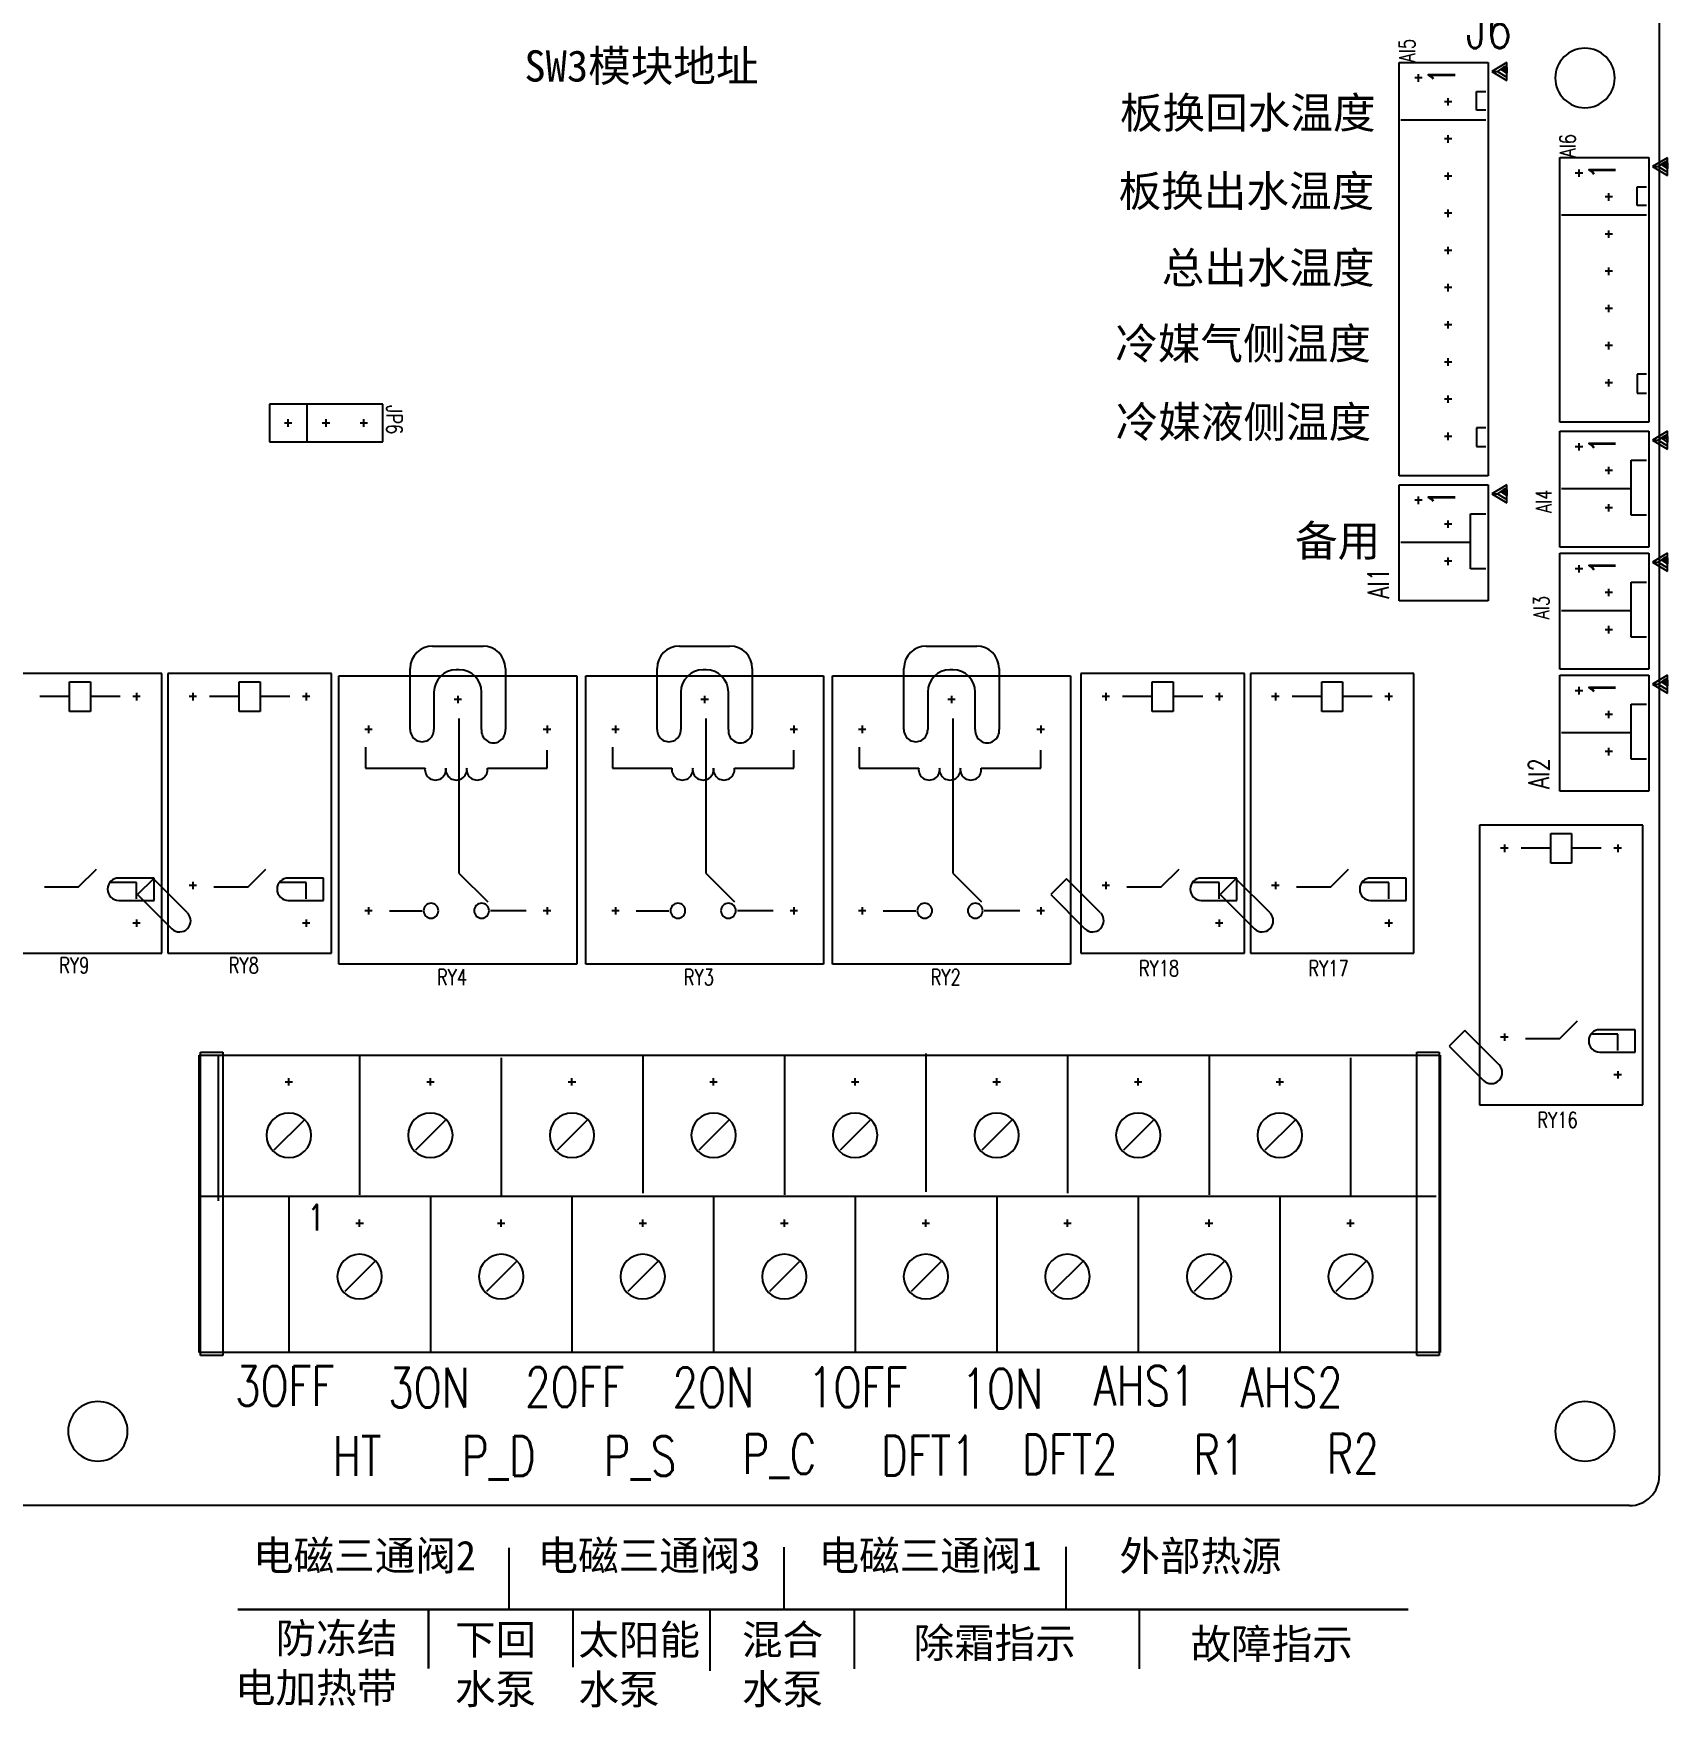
# Model space of a CAD drawing. Extents: x -23 to 549, y -29 to 170.
# Drawn here: x 140.7 to 250.6, y -28.6 to 84 of the extents above; entities that cross this region are included whole.
import ezdxf

# ---------------------------------------------------------------- set-up
doc = ezdxf.new("R2010")
doc.units = 0
doc.header["$MEASUREMENT"] = 0
doc.layers.get('0').update_dxf_attribs({"linetype": 'CONTINUOUS'})
doc.styles.add('W0$254', font='simplex', dxfattribs={"width": 0.75})
doc.styles.add('宋体', font='simsun.ttc')

msp = doc.modelspace()

# ---------------------------------------------------------------- linework, layer by layer
for p, q in [((250, 163), (250, -13)), ((232.5, 54.25), (232.5, 82.05)), ((232.5, 82.05), (238.5, 82.05)), ((233.8, 80.75), (233.8, 81.25)), ((233.8, 80.75), (233.8, 81.25)), ((238.5, 82.05), (238.5, 54.25)), ((239.75, 82.04), (238.74, 81.44)), ((238.74, 81.44), (239.75, 80.84)), ((238.74, 81.44), (239.12, 81.44)), ((239.5, 81.7), (239.12, 81.44)), ((239.12, 81.44), (239.75, 81.06)), ((239.5, 81.7), (239.37, 81.57)), ((239.37, 81.57), (239.5, 81.7)), ((239.37, 81.57), (239.75, 81.57)), ((239.75, 81.32), (239.37, 81.57)), ((239.75, 81.82), (239.5, 81.7)), ((239.5, 81.7), (239.75, 81.7)), ((239.75, 81.44), (239.5, 81.7)), ((239.75, 80.84), (239.75, 82.04)), ((239.75, 81.44), (239.75, 81.82)), ((239.75, 81.7), (239.75, 81.57)), ((239.75, 81.57), (239.75, 81.32)), ((239.75, 81.57), (239.75, 81.44)), ((239.75, 81.32), (239.75, 81.44)), ((239.75, 81.06), (239.75, 81.32)), ((234.05, 81), (233.55, 81)), ((234.05, 81), (233.55, 81)), ((237.71, 78.83), (237.71, 80.09)), ((237.71, 80.09), (238.34, 80.09)), ((236.05, 79.4), (235.55, 79.4)), ((236.05, 79.4), (235.55, 79.4)), ((235.8, 79.15), (235.8, 79.65)), ((235.8, 79.15), (235.8, 79.65)), ((235.8, 79.4), (235.8, 79.4)), ((235.8, 79.4), (235.8, 79.4)), ((238.34, 78.83), (237.71, 78.83)), ((232.62, 78.19), (238.34, 78.19)), ((236.05, 76.9), (235.55, 76.9)), ((236.05, 76.9), (235.55, 76.9)), ((235.8, 76.65), (235.8, 77.15)), ((235.8, 76.65), (235.8, 77.15)), ((243.3, 57.85), (243.3, 75.65)), ((243.3, 75.65), (249.3, 75.65)), ((249.3, 75.65), (249.3, 57.85)), ((250.55, 75.64), (249.53, 75.04)), ((250.55, 75.42), (250.3, 75.3)), ((250.55, 74.44), (250.55, 75.64)), ((250.55, 75.04), (250.55, 75.42)), ((236.05, 74.4), (235.55, 74.4)), ((236.05, 74.4), (235.55, 74.4)), ((235.8, 74.15), (235.8, 74.65)), ((235.8, 74.15), (235.8, 74.65)), ((244.85, 74.6), (244.35, 74.6)), ((244.85, 74.6), (244.35, 74.6)), ((244.6, 74.35), (244.6, 74.85)), ((244.6, 74.35), (244.6, 74.85)), ((249.53, 75.04), (250.55, 74.44)), ((249.53, 75.04), (249.92, 75.04)), ((250.3, 75.3), (249.92, 75.04)), ((249.92, 75.04), (250.55, 74.66)), ((250.3, 75.3), (250.17, 75.17)), ((250.17, 75.17), (250.3, 75.3)), ((250.17, 75.17), (250.55, 75.17)), ((250.55, 74.92), (250.17, 75.17)), ((250.3, 75.3), (250.55, 75.3)), ((250.55, 75.04), (250.3, 75.3)), ((250.55, 75.3), (250.55, 75.17)), ((250.55, 75.17), (250.55, 74.92)), ((250.55, 75.17), (250.55, 75.04)), ((250.55, 74.92), (250.55, 75.04)), ((250.55, 74.66), (250.55, 74.92)), ((246.6, 72.75), (246.6, 73.25)), ((246.6, 72.75), (246.6, 73.25)), ((248.5, 72.42), (248.5, 73.69)), ((248.5, 73.69), (249.14, 73.69)), ((235.8, 71.65), (235.8, 72.15)), ((235.8, 71.65), (235.8, 72.15)), ((246.85, 73), (246.35, 73)), ((246.85, 73), (246.35, 73)), ((246.6, 73), (246.6, 73)), ((246.6, 73), (246.6, 73)), ((249.14, 72.42), (248.5, 72.42)), ((236.05, 71.9), (235.55, 71.9)), ((236.05, 71.9), (235.55, 71.9)), ((243.43, 71.79), (249.14, 71.79)), ((246.85, 70.5), (246.35, 70.5)), ((246.85, 70.5), (246.35, 70.5)), ((246.6, 70.25), (246.6, 70.75)), ((246.6, 70.25), (246.6, 70.75)), ((236.05, 69.4), (235.55, 69.4)), ((236.05, 69.4), (235.55, 69.4)), ((235.8, 69.15), (235.8, 69.65)), ((235.8, 69.15), (235.8, 69.65)), ((246.85, 68), (246.35, 68)), ((246.85, 68), (246.35, 68)), ((246.6, 67.75), (246.6, 68.25)), ((246.6, 67.75), (246.6, 68.25)), ((236.05, 66.9), (235.55, 66.9)), ((236.05, 66.9), (235.55, 66.9)), ((235.8, 66.65), (235.8, 67.15)), ((235.8, 66.65), (235.8, 67.15)), ((246.85, 65.5), (246.35, 65.5)), ((246.85, 65.5), (246.35, 65.5)), ((246.6, 65.25), (246.6, 65.75)), ((246.6, 65.25), (246.6, 65.75)), ((236.05, 64.4), (235.55, 64.4)), ((236.05, 64.4), (235.55, 64.4)), ((235.8, 64.15), (235.8, 64.65)), ((235.8, 64.15), (235.8, 64.65)), ((246.6, 62.75), (246.6, 63.25)), ((246.6, 62.75), (246.6, 63.25)), ((235.8, 61.65), (235.8, 62.15)), ((235.8, 61.65), (235.8, 62.15)), ((246.85, 63), (246.35, 63)), ((246.85, 63), (246.35, 63)), ((236.05, 61.9), (235.55, 61.9)), ((236.05, 61.9), (235.55, 61.9)), ((249.14, 61.08), (248.5, 61.08)), ((248.5, 61.08), (248.5, 59.8)), ((246.85, 60.5), (246.35, 60.5)), ((246.85, 60.5), (246.35, 60.5)), ((246.6, 60.25), (246.6, 60.75)), ((246.6, 60.25), (246.6, 60.75)), ((248.5, 59.8), (249.14, 59.8)), ((164.15, 59.07), (156.53, 59.07)), ((156.53, 59.07), (156.53, 56.53)), ((159.07, 56.53), (159.07, 59.07)), ((164.15, 56.53), (164.15, 59.07)), ((236.05, 59.4), (235.55, 59.4)), ((236.05, 59.4), (235.55, 59.4)), ((235.8, 59.15), (235.8, 59.65)), ((235.8, 59.15), (235.8, 59.65)), ((157.55, 57.8), (158.05, 57.8)), ((157.55, 57.8), (158.05, 57.8)), ((157.8, 57.55), (157.8, 58.05)), ((157.8, 57.55), (157.8, 58.05)), ((160.09, 57.8), (160.59, 57.8)), ((160.09, 57.8), (160.59, 57.8)), ((160.34, 57.55), (160.34, 58.05)), ((160.34, 57.55), (160.34, 58.05)), ((162.63, 57.8), (163.13, 57.8)), ((162.63, 57.8), (163.13, 57.8)), ((162.88, 57.55), (162.88, 58.05)), ((162.88, 57.55), (162.88, 58.05)), ((238.34, 57.48), (237.71, 57.48)), ((237.71, 57.48), (237.71, 56.21)), ((249.3, 57.85), (243.3, 57.85)), ((156.53, 56.53), (164.15, 56.53)), ((236.05, 56.9), (235.55, 56.9)), ((236.05, 56.9), (235.55, 56.9)), ((235.8, 56.65), (235.8, 57.15)), ((235.8, 56.65), (235.8, 57.15)), ((243.3, 49.45), (243.3, 57.25)), ((243.3, 57.25), (249.3, 57.25)), ((244.6, 55.95), (244.6, 56.45)), ((244.6, 55.95), (244.6, 56.45)), ((249.3, 57.25), (249.3, 49.45)), ((250.55, 57.24), (249.53, 56.64)), ((249.53, 56.64), (250.55, 56.04)), ((249.53, 56.64), (249.92, 56.64)), ((250.3, 56.9), (249.92, 56.64)), ((249.92, 56.64), (250.55, 56.26)), ((250.3, 56.9), (250.17, 56.77)), ((250.17, 56.77), (250.3, 56.9)), ((250.17, 56.77), (250.55, 56.77)), ((250.55, 56.52), (250.17, 56.77)), ((250.55, 57.02), (250.3, 56.9)), ((250.3, 56.9), (250.55, 56.9)), ((250.55, 56.64), (250.3, 56.9)), ((250.55, 56.04), (250.55, 57.24)), ((250.55, 56.64), (250.55, 57.02)), ((250.55, 56.9), (250.55, 56.77)), ((250.55, 56.77), (250.55, 56.52)), ((250.55, 56.77), (250.55, 56.64)), ((250.55, 56.52), (250.55, 56.64)), ((250.55, 56.26), (250.55, 56.52)), ((237.71, 56.21), (238.34, 56.21)), ((244.85, 56.2), (244.35, 56.2)), ((244.85, 56.2), (244.35, 56.2)), ((248.1, 51.6), (248.1, 55.3)), ((248.1, 55.3), (249.14, 55.3)), ((238.5, 54.25), (232.5, 54.25)), ((246.85, 54.6), (246.35, 54.6)), ((246.85, 54.6), (246.35, 54.6)), ((246.6, 54.35), (246.6, 54.85)), ((246.6, 54.35), (246.6, 54.85)), ((246.6, 54.6), (246.6, 54.6)), ((246.6, 54.6), (246.6, 54.6)), ((232.5, 45.85), (232.5, 53.65)), ((232.5, 53.65), (238.5, 53.65)), ((238.5, 53.65), (238.5, 45.85)), ((239.75, 53.64), (238.74, 53.04)), ((238.74, 53.04), (239.75, 52.44)), ((238.74, 53.04), (239.12, 53.04)), ((239.5, 53.3), (239.12, 53.04)), ((239.12, 53.04), (239.75, 52.66)), ((239.5, 53.3), (239.37, 53.17)), ((239.37, 53.17), (239.5, 53.3)), ((239.37, 53.17), (239.75, 53.17)), ((239.75, 52.92), (239.37, 53.17)), ((239.75, 53.42), (239.5, 53.3)), ((239.5, 53.3), (239.75, 53.3)), ((239.75, 53.04), (239.5, 53.3)), ((239.75, 52.44), (239.75, 53.64)), ((239.75, 53.04), (239.75, 53.42)), ((239.75, 53.3), (239.75, 53.17)), ((239.75, 53.17), (239.75, 52.92)), ((239.75, 53.17), (239.75, 53.04)), ((239.75, 52.92), (239.75, 53.04)), ((239.75, 52.66), (239.75, 52.92)), ((243.43, 53.39), (248.1, 53.39)), ((234.05, 52.6), (233.55, 52.6)), ((234.05, 52.6), (233.55, 52.6)), ((233.8, 52.35), (233.8, 52.85)), ((233.8, 52.35), (233.8, 52.85)), ((246.85, 52.1), (246.35, 52.1)), ((246.85, 52.1), (246.35, 52.1)), ((246.6, 51.85), (246.6, 52.35)), ((246.6, 51.85), (246.6, 52.35)), ((236.05, 51), (235.55, 51)), ((236.05, 51), (235.55, 51)), ((235.8, 50.75), (235.8, 51.25)), ((235.8, 50.75), (235.8, 51.25)), ((235.8, 51), (235.8, 51)), ((235.8, 51), (235.8, 51)), ((237.3, 48), (237.3, 51.7)), ((237.3, 51.7), (238.34, 51.7)), ((249.14, 51.6), (248.1, 51.6)), ((232.62, 49.79), (237.3, 49.79)), ((236.05, 48.5), (235.55, 48.5)), ((236.05, 48.5), (235.55, 48.5)), ((235.8, 48.25), (235.8, 48.75)), ((235.8, 48.25), (235.8, 48.75)), ((249.3, 49.45), (243.3, 49.45)), ((243.3, 41.25), (243.3, 49.05)), ((243.3, 49.05), (249.3, 49.05)), ((249.3, 49.05), (249.3, 41.25)), ((250.55, 49.04), (249.53, 48.44)), ((249.53, 48.44), (250.55, 47.84)), ((249.53, 48.44), (249.92, 48.44)), ((250.3, 48.7), (249.92, 48.44)), ((249.92, 48.44), (250.55, 48.06)), ((250.3, 48.7), (250.17, 48.57)), ((250.17, 48.57), (250.3, 48.7)), ((250.17, 48.57), (250.55, 48.57)), ((250.55, 48.32), (250.17, 48.57)), ((250.55, 48.82), (250.3, 48.7)), ((250.3, 48.7), (250.55, 48.7)), ((250.55, 48.44), (250.3, 48.7)), ((250.55, 47.84), (250.55, 49.04)), ((250.55, 48.44), (250.55, 48.82)), ((250.55, 48.7), (250.55, 48.57)), ((250.55, 48.57), (250.55, 48.32)), ((250.55, 48.57), (250.55, 48.44)), ((250.55, 48.32), (250.55, 48.44)), ((238.34, 48), (237.3, 48)), ((244.85, 48), (244.35, 48)), ((244.85, 48), (244.35, 48)), ((244.6, 47.75), (244.6, 48.25)), ((244.6, 47.75), (244.6, 48.25)), ((250.55, 48.06), (250.55, 48.32)), ((246.85, 46.4), (246.35, 46.4)), ((246.85, 46.4), (246.35, 46.4)), ((246.6, 46.15), (246.6, 46.65)), ((246.6, 46.15), (246.6, 46.65)), ((246.6, 46.4), (246.6, 46.4)), ((246.6, 46.4), (246.6, 46.4)), ((248.1, 43.4), (248.1, 47.09)), ((248.1, 47.09), (249.14, 47.09)), ((238.5, 45.85), (232.5, 45.85)), ((243.43, 45.19), (248.1, 45.19)), ((246.6, 43.65), (246.6, 44.15)), ((246.6, 43.65), (246.6, 44.15)), ((167.5, 42.8), (170.9, 42.8)), ((184.1, 42.8), (187.5, 42.8)), ((200.7, 42.8), (204.1, 42.8)), ((246.85, 43.9), (246.35, 43.9)), ((246.85, 43.9), (246.35, 43.9)), ((249.14, 43.4), (248.1, 43.4)), ((149.3, 40.96), (138.3, 40.96)), ((149.3, 22.16), (149.3, 40.96)), ((149.7, 40.96), (149.7, 22.16)), ((160.7, 40.96), (149.7, 40.96)), ((160.7, 22.16), (160.7, 40.96)), ((161.2, 40.8), (177.2, 40.8)), ((161.2, 21.4), (161.2, 40.8)), ((166, 37.2), (166, 41.3)), ((169.3, 41.2), (169.1, 41.2)), ((172.4, 41.3), (172.4, 37.2)), ((177.2, 40.8), (177.2, 21.4)), ((177.8, 40.8), (193.8, 40.8)), ((177.8, 21.4), (177.8, 40.8)), ((182.6, 37.2), (182.6, 41.3)), ((185.9, 41.2), (185.7, 41.2)), ((189, 41.3), (189, 37.2)), ((193.8, 40.8), (193.8, 21.4)), ((194.4, 40.8), (210.4, 40.8)), ((194.4, 21.4), (194.4, 40.8)), ((199.2, 37.2), (199.2, 41.3)), ((202.5, 41.2), (202.3, 41.2)), ((205.6, 41.3), (205.6, 37.2)), ((210.4, 40.8), (210.4, 21.4)), ((211.1, 40.96), (211.1, 22.16)), ((222.1, 40.96), (211.1, 40.96)), ((222.1, 22.16), (222.1, 40.96)), ((222.5, 40.96), (222.5, 22.16)), ((233.5, 40.96), (222.5, 40.96)), ((233.5, 22.16), (233.5, 40.96)), ((249.3, 41.25), (243.3, 41.25)), ((243.3, 33.05), (243.3, 40.85)), ((243.3, 40.85), (249.3, 40.85)), ((249.3, 40.85), (249.3, 33.05)), ((250.55, 40.84), (249.53, 40.24)), ((250.55, 40.62), (250.3, 40.5)), ((250.55, 39.64), (250.55, 40.84)), ((250.55, 40.24), (250.55, 40.62)), ((143.1, 39.4), (141.1, 39.4)), ((143.1, 38.4), (143.1, 40.4)), ((143.1, 40.4), (144.5, 40.4)), ((144.5, 40.4), (144.5, 38.4)), ((146.5, 39.4), (144.5, 39.4)), ((147.85, 39.4), (147.35, 39.4)), ((147.85, 39.4), (147.35, 39.4)), ((147.6, 39.65), (147.6, 39.15)), ((147.6, 39.65), (147.6, 39.15)), ((151.63, 39.4), (151.13, 39.4)), ((151.63, 39.4), (151.13, 39.4)), ((151.38, 39.65), (151.38, 39.15)), ((151.38, 39.65), (151.38, 39.15)), ((154.5, 39.4), (152.5, 39.4)), ((154.5, 38.4), (154.5, 40.4)), ((154.5, 40.4), (155.9, 40.4)), ((155.9, 40.4), (155.9, 38.4)), ((157.9, 39.4), (155.9, 39.4)), ((159.25, 39.4), (158.75, 39.4)), ((159.25, 39.4), (158.75, 39.4)), ((159, 39.65), (159, 39.15)), ((159, 39.65), (159, 39.15)), ((167.6, 39.7), (167.6, 37.2)), ((169.2, 39.45), (169.2, 38.95)), ((169.2, 39.45), (169.2, 38.95)), ((170.8, 37.2), (170.8, 39.7)), ((184.2, 39.7), (184.2, 37.2)), ((185.8, 39.45), (185.8, 38.95)), ((185.8, 39.45), (185.8, 38.95)), ((187.4, 37.2), (187.4, 39.7)), ((200.8, 39.7), (200.8, 37.2)), ((202.4, 39.45), (202.4, 38.95)), ((202.4, 39.45), (202.4, 38.95)), ((204, 37.2), (204, 39.7)), ((213.03, 39.4), (212.53, 39.4)), ((213.03, 39.4), (212.53, 39.4)), ((212.78, 39.65), (212.78, 39.15)), ((212.78, 39.65), (212.78, 39.15)), ((215.9, 39.4), (213.9, 39.4)), ((215.9, 38.4), (215.9, 40.4)), ((215.9, 40.4), (217.3, 40.4)), ((217.3, 40.4), (217.3, 38.4)), ((219.3, 39.4), (217.3, 39.4)), ((220.65, 39.4), (220.15, 39.4)), ((220.65, 39.4), (220.15, 39.4)), ((220.4, 39.65), (220.4, 39.15)), ((220.4, 39.65), (220.4, 39.15)), ((224.43, 39.4), (223.93, 39.4)), ((224.43, 39.4), (223.93, 39.4)), ((224.18, 39.65), (224.18, 39.15)), ((224.18, 39.65), (224.18, 39.15)), ((227.3, 39.4), (225.3, 39.4)), ((227.3, 38.4), (227.3, 40.4)), ((227.3, 40.4), (228.7, 40.4)), ((228.7, 40.4), (228.7, 38.4)), ((230.7, 39.4), (228.7, 39.4)), ((232.05, 39.4), (231.55, 39.4)), ((232.05, 39.4), (231.55, 39.4)), ((231.8, 39.65), (231.8, 39.15)), ((231.8, 39.65), (231.8, 39.15)), ((244.85, 39.8), (244.35, 39.8)), ((244.85, 39.8), (244.35, 39.8)), ((244.6, 39.55), (244.6, 40.05)), ((244.6, 39.55), (244.6, 40.05)), ((249.53, 40.24), (250.55, 39.64)), ((249.53, 40.24), (249.92, 40.24)), ((250.3, 40.5), (249.92, 40.24)), ((249.92, 40.24), (250.55, 39.86)), ((250.3, 40.5), (250.17, 40.37)), ((250.17, 40.37), (250.3, 40.5)), ((250.17, 40.37), (250.55, 40.37)), ((250.55, 40.12), (250.17, 40.37)), ((250.3, 40.5), (250.55, 40.5)), ((250.55, 40.24), (250.3, 40.5)), ((250.55, 40.5), (250.55, 40.37)), ((250.55, 40.37), (250.55, 40.12)), ((250.55, 40.37), (250.55, 40.24)), ((250.55, 40.12), (250.55, 40.24)), ((250.55, 39.86), (250.55, 40.12)), ((144.5, 38.4), (143.1, 38.4)), ((155.9, 38.4), (154.5, 38.4)), ((169.45, 39.2), (168.95, 39.2)), ((169.45, 39.2), (168.95, 39.2)), ((186.05, 39.2), (185.55, 39.2)), ((186.05, 39.2), (185.55, 39.2)), ((202.65, 39.2), (202.15, 39.2)), ((202.65, 39.2), (202.15, 39.2)), ((217.3, 38.4), (215.9, 38.4)), ((228.7, 38.4), (227.3, 38.4)), ((246.6, 37.95), (246.6, 38.45)), ((246.6, 37.95), (246.6, 38.45)), ((248.1, 35.2), (248.1, 38.9)), ((248.1, 38.9), (249.14, 38.9)), ((163.45, 37.2), (162.95, 37.2)), ((163.45, 37.2), (162.95, 37.2)), ((163.2, 37.45), (163.2, 36.95)), ((163.2, 37.45), (163.2, 36.95)), ((169.28, 37.93), (169.28, 27.53)), ((175.45, 37.2), (174.95, 37.2)), ((175.45, 37.2), (174.95, 37.2)), ((175.2, 37.45), (175.2, 36.95)), ((175.2, 37.45), (175.2, 36.95)), ((180.05, 37.2), (179.55, 37.2)), ((180.05, 37.2), (179.55, 37.2)), ((179.8, 37.45), (179.8, 36.95)), ((179.8, 37.45), (179.8, 36.95)), ((185.88, 37.93), (185.88, 27.53)), ((192.05, 37.2), (191.55, 37.2)), ((192.05, 37.2), (191.55, 37.2)), ((191.8, 37.45), (191.8, 36.95)), ((191.8, 37.45), (191.8, 36.95)), ((196.65, 37.2), (196.15, 37.2)), ((196.65, 37.2), (196.15, 37.2)), ((196.4, 37.45), (196.4, 36.95)), ((196.4, 37.45), (196.4, 36.95)), ((202.49, 37.93), (202.49, 27.53)), ((208.65, 37.2), (208.15, 37.2)), ((208.65, 37.2), (208.15, 37.2)), ((208.4, 37.45), (208.4, 36.95)), ((208.4, 37.45), (208.4, 36.95)), ((246.85, 38.2), (246.35, 38.2)), ((246.85, 38.2), (246.35, 38.2)), ((246.6, 38.2), (246.6, 38.2)), ((246.6, 38.2), (246.6, 38.2)), ((243.43, 36.99), (248.1, 36.99)), ((163, 36), (163, 34.6)), ((175.2, 34.6), (175.2, 35.8)), ((179.6, 36), (179.6, 34.6)), ((191.8, 34.6), (191.8, 35.8)), ((196.2, 36), (196.2, 34.6)), ((208.4, 34.6), (208.4, 35.8)), ((246.85, 35.7), (246.35, 35.7)), ((246.85, 35.7), (246.35, 35.7)), ((246.6, 35.45), (246.6, 35.95)), ((246.6, 35.45), (246.6, 35.95)), ((249.14, 35.2), (248.1, 35.2)), ((163, 34.6), (167, 34.6)), ((171.2, 34.6), (175.2, 34.6)), ((179.6, 34.6), (183.6, 34.6)), ((187.8, 34.6), (191.8, 34.6)), ((196.2, 34.6), (200.2, 34.6)), ((204.4, 34.6), (208.4, 34.6)), ((249.3, 33.05), (243.3, 33.05)), ((237.9, 30.76), (237.9, 11.96)), ((248.9, 30.76), (237.9, 30.76)), ((248.9, 11.96), (248.9, 30.76)), ((239.58, 29.45), (239.58, 28.95)), ((239.58, 29.45), (239.58, 28.95)), ((242.7, 28.2), (242.7, 30.2)), ((242.7, 30.2), (244.1, 30.2)), ((244.1, 30.2), (244.1, 28.2)), ((247.2, 29.45), (247.2, 28.95)), ((247.2, 29.45), (247.2, 28.95)), ((239.83, 29.2), (239.33, 29.2)), ((239.83, 29.2), (239.33, 29.2)), ((242.7, 29.2), (240.7, 29.2)), ((244.1, 28.2), (242.7, 28.2)), ((246.1, 29.2), (244.1, 29.2)), ((247.45, 29.2), (246.95, 29.2)), ((247.45, 29.2), (246.95, 29.2)), ((143.7, 26.6), (144.9, 27.8)), ((148.78, 27.2), (146.4, 27.2)), ((148.73, 27.15), (147.67, 26.09)), ((151.03, 24.85), (148.73, 27.15)), ((148.78, 25.7), (148.78, 27.2)), ((155.1, 26.6), (156.3, 27.8)), ((160.18, 27.2), (157.8, 27.2)), ((160.18, 25.7), (160.18, 27.2)), ((169.28, 27.53), (171.21, 25.6)), ((185.88, 27.53), (187.81, 25.6)), ((202.49, 27.53), (204.41, 25.6)), ((210.13, 27.15), (209.07, 26.09)), ((212.43, 24.85), (210.13, 27.15)), ((216.5, 26.6), (217.7, 27.8)), ((221.58, 27.2), (219.2, 27.2)), ((221.53, 27.15), (220.47, 26.09)), ((223.83, 24.85), (221.53, 27.15)), ((221.58, 25.7), (221.58, 27.2)), ((227.9, 26.6), (229.1, 27.8)), ((232.98, 27.2), (230.6, 27.2)), ((232.98, 25.7), (232.98, 27.2)), ((141.4, 26.6), (143.7, 26.6)), ((147.6, 26.9), (145.8, 26.9)), ((147.6, 25.8), (147.6, 26.9)), ((147.67, 26.09), (149.97, 23.79)), ((151.63, 26.7), (151.13, 26.7)), ((151.63, 26.7), (151.13, 26.7)), ((151.38, 26.95), (151.38, 26.45)), ((151.38, 26.95), (151.38, 26.45)), ((152.8, 26.6), (155.1, 26.6)), ((159, 26.9), (157.2, 26.9)), ((159, 25.8), (159, 26.9)), ((209.07, 26.09), (211.37, 23.79)), ((213.03, 26.7), (212.53, 26.7)), ((213.03, 26.7), (212.53, 26.7)), ((212.78, 26.95), (212.78, 26.45)), ((212.78, 26.95), (212.78, 26.45)), ((214.2, 26.6), (216.5, 26.6)), ((220.4, 26.9), (218.6, 26.9)), ((220.4, 25.8), (220.4, 26.9)), ((220.47, 26.09), (222.77, 23.79)), ((224.43, 26.7), (223.93, 26.7)), ((224.43, 26.7), (223.93, 26.7)), ((224.18, 26.95), (224.18, 26.45)), ((224.18, 26.95), (224.18, 26.45)), ((225.6, 26.6), (227.9, 26.6)), ((231.8, 26.9), (230, 26.9)), ((231.8, 25.8), (231.8, 26.9)), ((146.4, 25.7), (148.78, 25.7)), ((157.8, 25.7), (160.18, 25.7)), ((163.45, 25), (162.95, 25)), ((163.45, 25), (162.95, 25)), ((163.2, 25.25), (163.2, 24.75)), ((163.2, 25.25), (163.2, 24.75)), ((164.6, 25), (166.8, 25)), ((173.8, 25), (171.4, 25)), ((175.45, 25), (174.95, 25)), ((175.45, 25), (174.95, 25)), ((175.2, 25.25), (175.2, 24.75)), ((175.2, 25.25), (175.2, 24.75)), ((180.05, 25), (179.55, 25)), ((180.05, 25), (179.55, 25)), ((179.8, 25.25), (179.8, 24.75)), ((179.8, 25.25), (179.8, 24.75)), ((181.2, 25), (183.4, 25)), ((190.4, 25), (188, 25)), ((192.05, 25), (191.55, 25)), ((192.05, 25), (191.55, 25)), ((191.8, 25.25), (191.8, 24.75)), ((191.8, 25.25), (191.8, 24.75)), ((196.65, 25), (196.15, 25)), ((196.65, 25), (196.15, 25)), ((196.4, 25.25), (196.4, 24.75)), ((196.4, 25.25), (196.4, 24.75)), ((197.8, 25), (200, 25)), ((207, 25), (204.6, 25)), ((208.65, 25), (208.15, 25)), ((208.65, 25), (208.15, 25)), ((208.4, 25.25), (208.4, 24.75)), ((208.4, 25.25), (208.4, 24.75)), ((219.2, 25.7), (221.58, 25.7)), ((230.6, 25.7), (232.98, 25.7)), ((147.85, 24.16), (147.35, 24.16)), ((147.85, 24.16), (147.35, 24.16)), ((147.6, 24.41), (147.6, 23.91)), ((147.6, 24.41), (147.6, 23.91)), ((159.25, 24.16), (158.75, 24.16)), ((159.25, 24.16), (158.75, 24.16)), ((159, 24.41), (159, 23.91)), ((159, 24.41), (159, 23.91)), ((220.65, 24.16), (220.15, 24.16)), ((220.65, 24.16), (220.15, 24.16)), ((220.4, 24.41), (220.4, 23.91)), ((220.4, 24.41), (220.4, 23.91)), ((232.05, 24.16), (231.55, 24.16)), ((232.05, 24.16), (231.55, 24.16)), ((231.8, 24.41), (231.8, 23.91)), ((231.8, 24.41), (231.8, 23.91)), ((138.3, 22.16), (149.3, 22.16)), ((149.7, 22.16), (160.7, 22.16)), ((177.2, 21.4), (161.2, 21.4)), ((193.8, 21.4), (177.8, 21.4)), ((210.4, 21.4), (194.4, 21.4)), ((211.1, 22.16), (222.1, 22.16)), ((222.5, 22.16), (233.5, 22.16)), ((236.93, 16.95), (235.87, 15.89)), ((239.23, 14.65), (236.93, 16.95)), ((243.3, 16.4), (244.5, 17.6)), ((248.38, 17), (246, 17)), ((248.38, 15.5), (248.38, 17)), ((235.87, 15.89), (238.17, 13.59)), ((239.83, 16.5), (239.33, 16.5)), ((239.83, 16.5), (239.33, 16.5)), ((239.58, 16.75), (239.58, 16.25)), ((239.58, 16.75), (239.58, 16.25)), ((241, 16.4), (243.3, 16.4)), ((247.2, 16.7), (245.4, 16.7)), ((247.2, 15.6), (247.2, 16.7)), ((151.82, 15.3), (235.26, 15.3)), ((151.82, -4.7), (151.82, 15.3)), ((151.9, 15.5), (153.4, 15.5)), ((151.9, -4.9), (151.9, 15.5)), ((153.08, 15.3), (153.08, 5.5)), ((153.4, 15.5), (153.4, -4.9)), ((162.6, 15.2), (162.6, 5.9)), ((172.12, 15.1), (172.12, 5.8)), ((181.64, 15.3), (181.64, 6)), ((191.16, 15.2), (191.16, 5.9)), ((200.68, 15.4), (200.68, 6.1)), ((210.2, 15.3), (210.2, 6)), ((219.72, 15.2), (219.72, 5.9)), ((229.24, 15.1), (229.24, 5.8)), ((233.7, 15.5), (235.2, 15.5)), ((233.7, -4.9), (233.7, 15.5)), ((235.2, 15.5), (235.2, -4.9)), ((235.26, 15.3), (235.26, -4.7)), ((246, 15.5), (248.38, 15.5)), ((157.84, 13.25), (157.84, 13.75)), ((157.84, 13.25), (157.84, 13.75)), ((167.36, 13.25), (167.36, 13.75)), ((167.36, 13.25), (167.36, 13.75)), ((176.88, 13.25), (176.88, 13.75)), ((176.88, 13.25), (176.88, 13.75)), ((186.4, 13.25), (186.4, 13.75)), ((186.4, 13.25), (186.4, 13.75)), ((195.92, 13.25), (195.92, 13.75)), ((195.92, 13.25), (195.92, 13.75)), ((205.44, 13.25), (205.44, 13.75)), ((205.44, 13.25), (205.44, 13.75)), ((214.96, 13.25), (214.96, 13.75)), ((214.96, 13.25), (214.96, 13.75)), ((224.48, 13.25), (224.48, 13.75)), ((224.48, 13.25), (224.48, 13.75)), ((247.45, 13.96), (246.95, 13.96)), ((247.45, 13.96), (246.95, 13.96)), ((247.2, 14.21), (247.2, 13.71)), ((247.2, 14.21), (247.2, 13.71)), ((157.59, 13.5), (158.09, 13.5)), ((157.59, 13.5), (158.09, 13.5)), ((167.11, 13.5), (167.61, 13.5)), ((167.11, 13.5), (167.61, 13.5)), ((176.63, 13.5), (177.13, 13.5)), ((176.63, 13.5), (177.13, 13.5)), ((186.15, 13.5), (186.65, 13.5)), ((186.15, 13.5), (186.65, 13.5)), ((195.67, 13.5), (196.17, 13.5)), ((195.67, 13.5), (196.17, 13.5)), ((205.19, 13.5), (205.69, 13.5)), ((205.19, 13.5), (205.69, 13.5)), ((214.71, 13.5), (215.21, 13.5)), ((214.71, 13.5), (215.21, 13.5)), ((224.23, 13.5), (224.73, 13.5)), ((224.23, 13.5), (224.73, 13.5)), ((237.9, 11.96), (248.9, 11.96)), ((158.84, 10.9), (156.84, 8.9)), ((168.36, 10.9), (166.36, 8.9)), ((177.88, 10.9), (175.88, 8.9)), ((187.4, 10.9), (185.4, 8.9)), ((196.92, 10.9), (194.92, 8.9)), ((206.44, 10.9), (204.44, 8.9)), ((215.96, 10.9), (213.96, 8.9)), ((225.48, 10.9), (223.48, 8.9)), ((151.8, 5.8), (235, 5.8)), ((157.84, 5.8), (157.84, -4.7)), ((167.36, 5.8), (167.36, -4.7)), ((176.88, 5.8), (176.88, -4.7)), ((186.4, 5.8), (186.4, -4.7)), ((195.92, 5.8), (195.92, -4.7)), ((205.44, 5.8), (205.44, -4.7)), ((214.96, 5.8), (214.96, -4.7)), ((224.48, 5.8), (224.48, -4.7)), ((162.35, 4), (162.85, 4)), ((162.35, 4), (162.85, 4)), ((162.6, 3.75), (162.6, 4.25)), ((162.6, 3.75), (162.6, 4.25)), ((162.6, 4), (162.6, 4)), ((162.6, 4), (162.6, 4)), ((162.6, 4), (162.6, 4)), ((162.6, 4), (162.6, 4)), ((162.6, 4), (162.6, 4)), ((162.6, 4), (162.6, 4)), ((162.6, 4), (162.6, 4)), ((162.6, 4), (162.6, 4)), ((162.6, 4), (162.6, 4)), ((162.6, 4), (162.6, 4)), ((162.6, 4), (162.6, 4)), ((162.6, 4), (162.6, 4)), ((162.6, 4), (162.6, 4)), ((162.6, 4), (162.6, 4)), ((162.6, 4), (162.6, 4)), ((162.6, 4), (162.6, 4)), ((162.6, 4), (162.6, 4)), ((162.6, 4), (162.6, 4)), ((162.6, 4), (162.6, 4)), ((162.6, 4), (162.6, 4)), ((162.6, 4), (162.6, 4)), ((162.6, 4), (162.6, 4)), ((162.6, 4), (162.6, 4)), ((162.6, 4), (162.6, 4)), ((162.6, 4), (162.6, 4)), ((162.6, 4), (162.6, 4)), ((162.6, 4), (162.6, 4)), ((162.6, 4), (162.6, 4)), ((162.6, 4), (162.6, 4)), ((162.6, 4), (162.6, 4)), ((162.6, 4), (162.6, 4)), ((162.6, 4), (162.6, 4)), ((171.87, 4), (172.37, 4)), ((171.87, 4), (172.37, 4)), ((172.12, 3.75), (172.12, 4.25)), ((172.12, 3.75), (172.12, 4.25)), ((181.39, 4), (181.89, 4)), ((181.39, 4), (181.89, 4)), ((181.64, 3.75), (181.64, 4.25)), ((181.64, 3.75), (181.64, 4.25)), ((190.91, 4), (191.41, 4)), ((190.91, 4), (191.41, 4)), ((191.16, 3.75), (191.16, 4.25)), ((191.16, 3.75), (191.16, 4.25)), ((200.43, 4), (200.93, 4)), ((200.43, 4), (200.93, 4)), ((200.68, 3.75), (200.68, 4.25)), ((200.68, 3.75), (200.68, 4.25)), ((209.95, 4), (210.45, 4)), ((209.95, 4), (210.45, 4)), ((210.2, 3.75), (210.2, 4.25)), ((210.2, 3.75), (210.2, 4.25)), ((219.47, 4), (219.97, 4)), ((219.47, 4), (219.97, 4)), ((219.72, 3.75), (219.72, 4.25)), ((219.72, 3.75), (219.72, 4.25)), ((228.99, 4), (229.49, 4)), ((228.99, 4), (229.49, 4)), ((229.24, 3.75), (229.24, 4.25)), ((229.24, 3.75), (229.24, 4.25)), ((163.6, 1.4), (161.6, -0.6)), ((173.12, 1.4), (171.12, -0.6)), ((182.64, 1.4), (180.64, -0.6)), ((192.16, 1.4), (190.16, -0.6)), ((201.68, 1.4), (199.68, -0.6)), ((211.2, 1.4), (209.2, -0.6)), ((220.72, 1.4), (218.72, -0.6)), ((230.24, 1.4), (228.24, -0.6)), ((235.26, -4.7), (151.82, -4.7)), ((153.4, -4.9), (151.9, -4.9)), ((235.2, -4.9), (233.7, -4.9)), ((248, -15), (2, -15)), ((172.63, -17.83), (172.63, -21.99)), ((191.12, -17.79), (191.12, -21.99)), ((210.1, -17.78), (210.1, -21.99)), ((176.94, -21.99), (176.94, -25.86)), ((186.16, -21.99), (186.16, -26.11)), ((195.86, -21.99), (195.86, -25.98)), ((215.02, -21.99), (215.02, -25.98))]:
    msp.add_line(p, q)
at = {"lineweight": 30}
for p, q in [((154.42, -21.99), (233.11, -21.99)), ((167.24, -21.99), (167.24, -25.95))]:
    msp.add_line(p, q, dxfattribs=at)
for centre, radius, start, end in [((245, 81), 2, 0, 180), ((245, 81), 2, 180, 0), ((167.5, 41.3), 1.5, 90, 180), ((170.9, 41.3), 1.5, 360, 90), ((184.1, 41.3), 1.5, 90, 180), ((187.5, 41.3), 1.5, 360, 90), ((200.7, 41.3), 1.5, 90, 180), ((204.1, 41.3), 1.5, 360, 90), ((169.1, 39.7), 1.5, 90, 180), ((169.3, 39.7), 1.5, 360, 90), ((185.7, 39.7), 1.5, 90, 180), ((185.9, 39.7), 1.5, 360, 90), ((202.3, 39.7), 1.5, 90, 180), ((202.5, 39.7), 1.5, 360, 90), ((166.8, 37.17), 0.8, 178.2, 1.8), ((171.6, 37.1), 0.806, 172.85, 7.15), ((183.4, 37.17), 0.8, 178.2, 1.8), ((188.2, 37.1), 0.806, 172.85, 7.15), ((200, 37.17), 0.8, 178.2, 1.8), ((204.8, 37.1), 0.806, 172.85, 7.15), ((167.7, 34.5), 0.707, 171.85, 8.15), ((169.1, 34.5), 0.707, 171.85, 8.15), ((170.5, 34.5), 0.707, 171.85, 8.15), ((184.3, 34.5), 0.707, 171.85, 8.15), ((185.7, 34.5), 0.707, 171.85, 8.15), ((187.1, 34.5), 0.707, 171.85, 8.15), ((200.9, 34.5), 0.707, 171.85, 8.15), ((202.3, 34.5), 0.707, 171.85, 8.15), ((203.7, 34.5), 0.707, 171.85, 8.15), ((146.4, 26.45), 0.75, 90, 270), ((157.8, 26.45), 0.75, 90, 270), ((219.2, 26.45), 0.75, 90, 270), ((230.6, 26.45), 0.75, 90, 270), ((150.49, 24.33), 0.75, 226.4, 43.6), ((167.4, 25), 0.5, 0, 180), ((167.4, 25), 0.5, 180, 0), ((170.8, 25), 0.5, 0, 180), ((170.8, 25), 0.5, 180, 0), ((184, 25), 0.5, 0, 180), ((184, 25), 0.5, 180, 0), ((187.4, 25), 0.5, 0, 180), ((187.4, 25), 0.5, 180, 0), ((200.6, 25), 0.5, 0, 180), ((200.6, 25), 0.5, 180, 0), ((204, 25), 0.5, 0, 180), ((204, 25), 0.5, 180, 0), ((211.89, 24.33), 0.75, 226.4, 43.6), ((223.29, 24.33), 0.75, 226.4, 43.6), ((246, 16.25), 0.75, 90, 270), ((238.69, 14.13), 0.75, 226.4, 43.6), ((157.84, 9.9), 1.5, 0, 180), ((167.36, 9.9), 1.5, 0, 180), ((176.88, 9.9), 1.5, 0, 180), ((186.4, 9.9), 1.5, 0, 180), ((195.92, 9.9), 1.5, 0, 180), ((205.44, 9.9), 1.5, 0, 180), ((214.96, 9.9), 1.5, 0, 180), ((224.48, 9.9), 1.5, 0, 180), ((157.84, 9.9), 1.5, 180, 0), ((167.36, 9.9), 1.5, 180, 0), ((176.88, 9.9), 1.5, 180, 0), ((186.4, 9.9), 1.5, 180, 0), ((195.92, 9.9), 1.5, 180, 0), ((205.44, 9.9), 1.5, 180, 0), ((214.96, 9.9), 1.5, 180, 0), ((224.48, 9.9), 1.5, 180, 0), ((162.6, 0.4), 1.5, 0, 180), ((172.12, 0.4), 1.5, 0, 180), ((181.64, 0.4), 1.5, 0, 180), ((191.16, 0.4), 1.5, 0, 180), ((200.68, 0.4), 1.5, 0, 180), ((210.2, 0.4), 1.5, 0, 180), ((219.72, 0.4), 1.5, 0, 180), ((229.24, 0.4), 1.5, 0, 180), ((162.6, 0.4), 1.5, 180, 0), ((172.12, 0.4), 1.5, 180, 0), ((181.64, 0.4), 1.5, 180, 0), ((191.16, 0.4), 1.5, 180, 0), ((200.68, 0.4), 1.5, 180, 0), ((210.2, 0.4), 1.5, 180, 0), ((219.72, 0.4), 1.5, 180, 0), ((229.24, 0.4), 1.5, 180, 0), ((145, -10), 2, 0, 180), ((245, -10), 2, 0, 180), ((145, -10), 2, 180, 0), ((245, -10), 2, 180, 0), ((248, -13), 2, 270, 0)]:
    msp.add_arc(centre, radius, start, end)

# ---------------------------------------------------------------- texts
at = {"style": 'W0$254', "width": 0.75}
for s, height, p in [('J6', 2.667, (237, 83)), ('RY9', 1.067, (142.4, 20.8)), ('RY8', 1.067, (153.8, 20.8)), ('RY18', 1.067, (215, 20.6)), ('RY17', 1.067, (226.4, 20.6)), ('RY4', 1.067, (167.8, 20)), ('RY3', 1.067, (184.4, 20)), ('RY2', 1.067, (201, 20)), ('RY16', 1.067, (241.8, 10.4)), ('1', 1.75, (159.1, 3.5)), ('3OFF', 2.667, (154.22, -8.28)), ('AHS1', 2.667, (211.96, -8.27)), ('3ON', 2.667, (164.52, -8.4)), ('2OFF', 2.667, (173.73, -8.36)), ('2ON', 2.667, (183.64, -8.38)), ('1OFF', 2.667, (192.75, -8.37)), ('1ON', 2.667, (203.08, -8.46)), ('AHS2', 2.667, (221.85, -8.39)), ('HT', 2.667, (160.8, -13)), ('P_D', 2.667, (169.47, -13)), ('P_S', 2.667, (179.01, -13)), ('P_C', 2.667, (188.34, -12.87)), ('DFT1', 2.667, (197.66, -12.97)), ('DFT2', 2.667, (207.15, -12.89)), ('R1', 2.667, (218.66, -12.91)), ('R2', 2.667, (227.63, -12.84))]:
    msp.add_text(s, height=height, dxfattribs=at).set_placement(p)
for s, height, rotation, p in [('AI5', 1.067, 90, (233.57, 82.05)), ('1', 1.78, 90, (236.26, 80.59)), ('AI6', 1.067, 90, (244.37, 75.65)), ('1', 1.78, 90, (247.06, 74.19)), ('JP6', 1.067, 270, (164.4, 59)), ('1', 1.78, 90, (247.06, 55.79)), ('AI4', 1.067, 90, (242.76, 51.74)), ('1', 1.78, 90, (236.26, 52.19)), ('AI1', 1.4, 90, (231.8, 46)), ('1', 1.78, 90, (247.06, 47.59)), ('AI3', 1.067, 90, (242.6, 44.59)), ('1', 1.78, 90, (247.06, 39.39)), ('AI2', 1.4, 90, (242.6, 33.2))]:
    msp.add_text(s, height=height, rotation=rotation, dxfattribs=at).set_placement(p)
at = {"color": 0, "style": '宋体'}
for s, p in [('SW3模块地址', (173.68, 80.76)), ('板换回水温度', (213.73, 77.61)), ('板换出水温度', (213.64, 72.35)), ('总出水温度', (216.53, 67.19)), ('冷媒气侧温度', (213.41, 62.09)), ('冷媒液侧温度', (213.44, 56.82)), ('备用', (225.5, 48.83))]:
    msp.add_text(s, height=2.1, dxfattribs=at).set_placement(p)
at = {"color": 0, "linetype": 'Continuous', "char_height": 2, "attachment_point": 1}
for s, insert, width in [('{\\fSimSun|b0|i0|c134|p2;\\C256;电磁三通阀2}', (155.43, -17.36), 15.8577), ('{\\fSimSun|b0|i0|c134|p2;\\C256;电磁三通阀3}', (174.56, -17.36), 15.6244), ('{\\fSimSun|b0|i0|c134|p2;\\C256;电磁三通阀1}', (193.46, -17.36), 15.6244), ('{\\fSimSun|b0|i0|c134|p2;\\C256;外部热源}', (213.69, -17.39), 11.8517), ('\\pxqr;{\\fSimSun|b0|i0|c134|p2;\\C256;防冻结\\P电加热带}', (153.36, -22.91), 11.7672), ('{\\fSimSun|b0|i0|c134|p2;\\C256;下回水泵}', (169.01, -23), 6.2338), ('{\\fSimSun|b0|i0|c134|p2;\\C256;太阳能\\P水泵}', (177.31, -23.02), 8.8904), ('{\\fSimSun|b0|i0|c134|p2;\\C256;混合水泵}', (188.31, -23.01), 6.6268), ('{\\fSimSun|b0|i0|c134|p2;\\C256;除霜指示}', (199.85, -23.23), 12.0973), ('{\\fSimSun|b0|i0|c134|p2;\\C256;故障指示}', (218.48, -23.3), 12.1916)]:
    msp.add_mtext(s, dxfattribs=dict(at, insert=insert, width=width))

doc.saveas('drawing.dxf')
